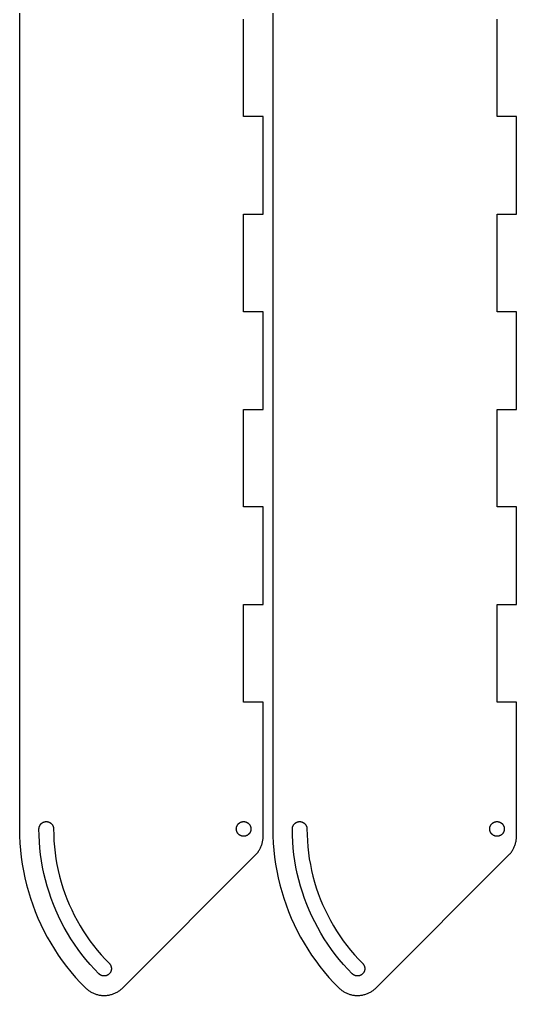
# Model space of a CAD drawing. Header units: metres. Extents: x 0 to 304, y 0 to 306.
# Drawn here: x 202 to 304, y 0.1 to 200.1 of the extents above; entities that cross this region are included whole.
import ezdxf

# ---------------------------------------------------------------- set-up
doc = ezdxf.new("R2010")
doc.units = ezdxf.units.M

msp = doc.modelspace()

# ---------------------------------------------------------------- linework, layer by layer
for p, q in [((202, 240.2), (202, 34.2)), ((254, 240.2), (254, 34.2)), ((248, 180.2), (248, 200.2)), ((300, 180.2), (300, 200.2)), ((252, 180.2), (248, 180.2)), ((252, 160.2), (252, 180.2)), ((304, 180.2), (300, 180.2)), ((304, 160.2), (304, 180.2)), ((248, 140.2), (248, 160.2)), ((248, 160.2), (252, 160.2)), ((300, 140.2), (300, 160.2)), ((300, 160.2), (304, 160.2)), ((252, 140.2), (248, 140.2)), ((252, 120.2), (252, 140.2)), ((304, 140.2), (300, 140.2)), ((304, 120.2), (304, 140.2)), ((248, 100.2), (248, 120.2)), ((248, 120.2), (252, 120.2)), ((300, 100.2), (300, 120.2)), ((300, 120.2), (304, 120.2)), ((252, 100.2), (248, 100.2)), ((252, 80.2), (252, 100.2)), ((304, 100.2), (300, 100.2)), ((304, 80.2), (304, 100.2)), ((248, 60.2), (248, 80.2)), ((248, 80.2), (252, 80.2)), ((300, 60.2), (300, 80.2)), ((300, 80.2), (304, 80.2)), ((252, 60.2), (248, 60.2)), ((252, 32.7), (252, 60.2)), ((304, 60.2), (300, 60.2)), ((304, 32.7), (304, 60.2)), ((202, 34.2), (202.023, 32.7551)), ((206, 34.2), (206.001, 34.2471)), ((206.021, 32.8808), (206, 34.2)), ((206.001, 34.2471), (206.003, 34.2942)), ((206.003, 34.2942), (206.007, 34.3412)), ((206.007, 34.3412), (206.012, 34.388)), ((206.012, 34.388), (206.018, 34.4346)), ((206.018, 34.4346), (206.027, 34.4811)), ((206.027, 34.4811), (206.036, 34.5272)), ((206.036, 34.5272), (206.047, 34.573)), ((206.047, 34.573), (206.06, 34.6185)), ((206.06, 34.6185), (206.073, 34.6635)), ((206.073, 34.6635), (206.089, 34.7081)), ((206.089, 34.7081), (206.105, 34.7522)), ((206.105, 34.7522), (206.123, 34.7957)), ((206.123, 34.7957), (206.143, 34.8387)), ((206.143, 34.8387), (206.163, 34.881)), ((206.163, 34.881), (206.186, 34.9226)), ((206.186, 34.9226), (206.209, 34.9636)), ((206.209, 34.9636), (206.234, 35.0037)), ((206.234, 35.0037), (206.259, 35.0431)), ((206.259, 35.0431), (206.286, 35.0817)), ((206.286, 35.0817), (206.315, 35.1194)), ((206.315, 35.1194), (206.344, 35.1561)), ((206.344, 35.1561), (206.375, 35.192)), ((206.375, 35.192), (206.407, 35.2268)), ((206.407, 35.2268), (206.439, 35.2607)), ((206.439, 35.2607), (206.473, 35.2934)), ((206.473, 35.2934), (206.508, 35.3252)), ((206.508, 35.3252), (206.544, 35.3558)), ((206.544, 35.3558), (206.581, 35.3852)), ((206.581, 35.3852), (206.618, 35.4135)), ((206.618, 35.4135), (206.657, 35.4406)), ((206.657, 35.4406), (206.696, 35.4665)), ((206.696, 35.4665), (206.736, 35.4911)), ((206.736, 35.4911), (206.777, 35.5145)), ((206.777, 35.5145), (206.819, 35.5365)), ((206.819, 35.5365), (206.861, 35.5572)), ((206.861, 35.5572), (206.904, 35.5766)), ((206.904, 35.5766), (206.948, 35.5947)), ((206.948, 35.5947), (206.992, 35.6113)), ((206.992, 35.6113), (207.036, 35.6266)), ((207.036, 35.6266), (207.082, 35.6404)), ((207.082, 35.6404), (207.127, 35.6529)), ((207.127, 35.6529), (207.173, 35.6639)), ((207.173, 35.6639), (207.219, 35.6734)), ((207.219, 35.6734), (207.265, 35.6815)), ((207.265, 35.6815), (207.312, 35.6882)), ((207.312, 35.6882), (207.359, 35.6933)), ((207.359, 35.6933), (207.406, 35.697)), ((207.406, 35.697), (207.453, 35.6992)), ((207.453, 35.6992), (207.5, 35.7)), ((207.5, 35.7), (207.547, 35.6992)), ((207.547, 35.6992), (207.594, 35.697)), ((207.594, 35.697), (207.641, 35.6933)), ((207.641, 35.6933), (207.688, 35.6882)), ((207.688, 35.6882), (207.735, 35.6815)), ((207.735, 35.6815), (207.781, 35.6734)), ((207.781, 35.6734), (207.827, 35.6639)), ((207.827, 35.6639), (207.873, 35.6529)), ((207.873, 35.6529), (207.918, 35.6404)), ((207.918, 35.6404), (207.964, 35.6266)), ((207.964, 35.6266), (208.008, 35.6113)), ((208.008, 35.6113), (208.052, 35.5947)), ((208.052, 35.5947), (208.096, 35.5766)), ((208.096, 35.5766), (208.139, 35.5572)), ((208.139, 35.5572), (208.181, 35.5365)), ((208.181, 35.5365), (208.223, 35.5145)), ((208.223, 35.5145), (208.264, 35.4911)), ((208.264, 35.4911), (208.304, 35.4665)), ((208.304, 35.4665), (208.343, 35.4406)), ((208.343, 35.4406), (208.382, 35.4135)), ((208.382, 35.4135), (208.419, 35.3852)), ((208.419, 35.3852), (208.456, 35.3558)), ((208.456, 35.3558), (208.492, 35.3252)), ((208.492, 35.3252), (208.527, 35.2934)), ((208.527, 35.2934), (208.561, 35.2607)), ((208.561, 35.2607), (208.593, 35.2268)), ((208.593, 35.2268), (208.625, 35.192)), ((208.625, 35.192), (208.656, 35.1561)), ((208.656, 35.1561), (208.685, 35.1194)), ((208.685, 35.1194), (208.714, 35.0817)), ((208.714, 35.0817), (208.741, 35.0431)), ((208.741, 35.0431), (208.766, 35.0037)), ((208.766, 35.0037), (208.791, 34.9636)), ((208.791, 34.9636), (208.814, 34.9226)), ((208.814, 34.9226), (208.837, 34.881)), ((208.837, 34.881), (208.857, 34.8387)), ((208.857, 34.8387), (208.877, 34.7957)), ((208.877, 34.7957), (208.895, 34.7522)), ((208.895, 34.7522), (208.911, 34.7081)), ((208.911, 34.7081), (208.927, 34.6635)), ((208.927, 34.6635), (208.94, 34.6185)), ((208.94, 34.6185), (208.953, 34.573)), ((208.953, 34.573), (208.964, 34.5272)), ((208.964, 34.5272), (208.973, 34.4811)), ((208.973, 34.4811), (208.982, 34.4346)), ((208.982, 34.4346), (208.988, 34.388)), ((208.988, 34.388), (208.993, 34.3412)), ((208.993, 34.3412), (208.997, 34.2942)), ((208.997, 34.2942), (208.999, 34.2471)), ((208.999, 34.2471), (209.019, 32.975)), ((246.5, 34.2), (246.501, 34.2471)), ((246.501, 34.1529), (246.5, 34.2)), ((246.501, 34.2471), (246.503, 34.2942)), ((246.503, 34.1058), (246.501, 34.1529)), ((246.503, 34.2942), (246.507, 34.3412)), ((246.507, 34.0588), (246.503, 34.1058)), ((246.507, 34.3412), (246.512, 34.388)), ((246.512, 34.012), (246.507, 34.0588)), ((246.512, 34.388), (246.518, 34.4346)), ((246.518, 33.9653), (246.512, 34.012)), ((246.518, 34.4346), (246.527, 34.4811)), ((246.527, 34.4811), (246.536, 34.5272)), ((246.536, 34.5272), (246.547, 34.573)), ((246.547, 34.573), (246.56, 34.6185)), ((246.56, 34.6185), (246.573, 34.6635)), ((246.573, 34.6635), (246.589, 34.7081)), ((246.589, 34.7081), (246.605, 34.7522)), ((246.605, 34.7522), (246.623, 34.7957)), ((246.623, 34.7957), (246.643, 34.8387)), ((246.643, 34.8387), (246.663, 34.881)), ((246.663, 34.881), (246.686, 34.9226)), ((246.686, 34.9226), (246.709, 34.9636)), ((246.709, 34.9636), (246.734, 35.0037)), ((246.734, 35.0037), (246.759, 35.0431)), ((246.759, 35.0431), (246.786, 35.0817)), ((246.786, 35.0817), (246.815, 35.1194)), ((246.815, 35.1194), (246.844, 35.1561)), ((246.844, 35.1561), (246.875, 35.192)), ((246.875, 35.192), (246.907, 35.2268)), ((246.907, 35.2268), (246.939, 35.2607)), ((246.939, 35.2607), (246.973, 35.2934)), ((246.973, 35.2934), (247.008, 35.3252)), ((247.008, 35.3252), (247.044, 35.3558)), ((247.044, 35.3558), (247.081, 35.3852)), ((247.081, 35.3852), (247.118, 35.4135)), ((247.118, 35.4135), (247.157, 35.4406)), ((247.157, 35.4406), (247.196, 35.4665)), ((247.196, 35.4665), (247.236, 35.4911)), ((247.236, 35.4911), (247.277, 35.5145)), ((247.277, 35.5145), (247.319, 35.5365)), ((247.319, 35.5365), (247.361, 35.5572)), ((247.361, 35.5572), (247.404, 35.5766)), ((247.404, 35.5766), (247.448, 35.5947)), ((247.448, 35.5947), (247.492, 35.6113)), ((247.492, 35.6113), (247.536, 35.6266)), ((247.536, 35.6266), (247.582, 35.6404)), ((247.582, 35.6404), (247.627, 35.6529)), ((247.627, 35.6529), (247.673, 35.6639)), ((247.673, 35.6639), (247.719, 35.6734)), ((247.719, 35.6734), (247.765, 35.6815)), ((247.765, 35.6815), (247.812, 35.6882)), ((247.812, 35.6882), (247.859, 35.6933)), ((247.859, 35.6933), (247.906, 35.697)), ((247.906, 35.697), (247.953, 35.6992)), ((247.953, 35.6992), (248, 35.7)), ((248, 35.7), (248.047, 35.6992)), ((248.047, 35.6992), (248.094, 35.697)), ((248.094, 35.697), (248.141, 35.6933)), ((248.141, 35.6933), (248.188, 35.6882)), ((248.188, 35.6882), (248.235, 35.6815)), ((248.235, 35.6815), (248.281, 35.6734)), ((248.281, 35.6734), (248.327, 35.6639)), ((248.327, 35.6639), (248.373, 35.6529)), ((248.373, 35.6529), (248.418, 35.6404)), ((248.418, 35.6404), (248.464, 35.6266)), ((248.464, 35.6266), (248.508, 35.6113)), ((248.508, 35.6113), (248.552, 35.5947)), ((248.552, 35.5947), (248.596, 35.5766)), ((248.596, 35.5766), (248.639, 35.5572)), ((248.639, 35.5572), (248.681, 35.5365)), ((248.681, 35.5365), (248.723, 35.5145)), ((248.723, 35.5145), (248.764, 35.4911)), ((248.764, 35.4911), (248.804, 35.4665)), ((248.804, 35.4665), (248.843, 35.4406)), ((248.843, 35.4406), (248.882, 35.4135)), ((248.882, 35.4135), (248.919, 35.3852)), ((248.919, 35.3852), (248.956, 35.3558)), ((248.956, 35.3558), (248.992, 35.3252)), ((248.992, 35.3252), (249.027, 35.2934)), ((249.027, 35.2934), (249.061, 35.2607)), ((249.061, 35.2607), (249.093, 35.2268)), ((249.093, 35.2268), (249.125, 35.192)), ((249.125, 35.192), (249.156, 35.1561)), ((249.156, 35.1561), (249.185, 35.1194)), ((249.185, 35.1194), (249.214, 35.0817)), ((249.214, 35.0817), (249.241, 35.0431)), ((249.241, 35.0431), (249.266, 35.0037)), ((249.266, 35.0037), (249.291, 34.9636)), ((249.291, 34.9636), (249.314, 34.9226)), ((249.314, 34.9226), (249.337, 34.881)), ((249.337, 34.881), (249.357, 34.8387)), ((249.357, 34.8387), (249.377, 34.7957)), ((249.377, 34.7957), (249.395, 34.7522)), ((249.395, 34.7522), (249.411, 34.7081)), ((249.411, 34.7081), (249.427, 34.6635)), ((249.427, 34.6635), (249.44, 34.6185)), ((249.44, 34.6185), (249.453, 34.573)), ((249.453, 34.573), (249.464, 34.5272)), ((249.464, 34.5272), (249.473, 34.4811)), ((249.473, 34.4811), (249.482, 34.4346)), ((249.482, 34.4346), (249.488, 34.388)), ((249.488, 34.012), (249.482, 33.9653)), ((249.488, 34.388), (249.493, 34.3412)), ((249.493, 34.0588), (249.488, 34.012)), ((249.493, 34.3412), (249.497, 34.2942)), ((249.497, 34.1058), (249.493, 34.0588)), ((249.497, 34.2942), (249.499, 34.2471)), ((249.499, 34.1529), (249.497, 34.1058)), ((249.499, 34.2471), (249.5, 34.2)), ((249.5, 34.2), (249.499, 34.1529)), ((254, 34.2), (254.023, 32.7551)), ((258, 34.2), (258.001, 34.2471)), ((258.021, 32.8808), (258, 34.2)), ((258.001, 34.2471), (258.003, 34.2942)), ((258.003, 34.2942), (258.007, 34.3412)), ((258.007, 34.3412), (258.012, 34.388)), ((258.012, 34.388), (258.018, 34.4346)), ((258.018, 34.4346), (258.027, 34.4811)), ((258.027, 34.4811), (258.036, 34.5272)), ((258.036, 34.5272), (258.047, 34.573)), ((258.047, 34.573), (258.06, 34.6185)), ((258.06, 34.6185), (258.073, 34.6635)), ((258.073, 34.6635), (258.089, 34.7081)), ((258.089, 34.7081), (258.105, 34.7522)), ((258.105, 34.7522), (258.123, 34.7957)), ((258.123, 34.7957), (258.143, 34.8387)), ((258.143, 34.8387), (258.163, 34.881)), ((258.163, 34.881), (258.186, 34.9226)), ((258.186, 34.9226), (258.209, 34.9636)), ((258.209, 34.9636), (258.234, 35.0037)), ((258.234, 35.0037), (258.259, 35.0431)), ((258.259, 35.0431), (258.286, 35.0817)), ((258.286, 35.0817), (258.315, 35.1194)), ((258.315, 35.1194), (258.344, 35.1561)), ((258.344, 35.1561), (258.375, 35.192)), ((258.375, 35.192), (258.407, 35.2268)), ((258.407, 35.2268), (258.439, 35.2607)), ((258.439, 35.2607), (258.473, 35.2934)), ((258.473, 35.2934), (258.508, 35.3252)), ((258.508, 35.3252), (258.544, 35.3558)), ((258.544, 35.3558), (258.581, 35.3852)), ((258.581, 35.3852), (258.618, 35.4135)), ((258.618, 35.4135), (258.657, 35.4406)), ((258.657, 35.4406), (258.696, 35.4665)), ((258.696, 35.4665), (258.736, 35.4911)), ((258.736, 35.4911), (258.777, 35.5145)), ((258.777, 35.5145), (258.819, 35.5365)), ((258.819, 35.5365), (258.861, 35.5572)), ((258.861, 35.5572), (258.904, 35.5766)), ((258.904, 35.5766), (258.948, 35.5947)), ((258.948, 35.5947), (258.992, 35.6113)), ((258.992, 35.6113), (259.036, 35.6266)), ((259.036, 35.6266), (259.082, 35.6404)), ((259.082, 35.6404), (259.127, 35.6529)), ((259.127, 35.6529), (259.173, 35.6639)), ((259.173, 35.6639), (259.219, 35.6734)), ((259.219, 35.6734), (259.265, 35.6815)), ((259.265, 35.6815), (259.312, 35.6882)), ((259.312, 35.6882), (259.359, 35.6933)), ((259.359, 35.6933), (259.406, 35.697)), ((259.406, 35.697), (259.453, 35.6992)), ((259.453, 35.6992), (259.5, 35.7)), ((259.5, 35.7), (259.547, 35.6992)), ((259.547, 35.6992), (259.594, 35.697)), ((259.594, 35.697), (259.641, 35.6933)), ((259.641, 35.6933), (259.688, 35.6882)), ((259.688, 35.6882), (259.735, 35.6815)), ((259.735, 35.6815), (259.781, 35.6734)), ((259.781, 35.6734), (259.827, 35.6639)), ((259.827, 35.6639), (259.873, 35.6529)), ((259.873, 35.6529), (259.918, 35.6404)), ((259.918, 35.6404), (259.964, 35.6266)), ((259.964, 35.6266), (260.008, 35.6113)), ((260.008, 35.6113), (260.052, 35.5947)), ((260.052, 35.5947), (260.096, 35.5766)), ((260.096, 35.5766), (260.139, 35.5572)), ((260.139, 35.5572), (260.181, 35.5365)), ((260.181, 35.5365), (260.223, 35.5145)), ((260.223, 35.5145), (260.264, 35.4911)), ((260.264, 35.4911), (260.304, 35.4665)), ((260.304, 35.4665), (260.343, 35.4406)), ((260.343, 35.4406), (260.382, 35.4135)), ((260.382, 35.4135), (260.419, 35.3852)), ((260.419, 35.3852), (260.456, 35.3558)), ((260.456, 35.3558), (260.492, 35.3252)), ((260.492, 35.3252), (260.527, 35.2934)), ((260.527, 35.2934), (260.561, 35.2607)), ((260.561, 35.2607), (260.593, 35.2268)), ((260.593, 35.2268), (260.625, 35.192)), ((260.625, 35.192), (260.656, 35.1561)), ((260.656, 35.1561), (260.685, 35.1194)), ((260.685, 35.1194), (260.714, 35.0817)), ((260.714, 35.0817), (260.741, 35.0431)), ((260.741, 35.0431), (260.766, 35.0037)), ((260.766, 35.0037), (260.791, 34.9636)), ((260.791, 34.9636), (260.814, 34.9226)), ((260.814, 34.9226), (260.837, 34.881)), ((260.837, 34.881), (260.857, 34.8387)), ((260.857, 34.8387), (260.877, 34.7957)), ((260.877, 34.7957), (260.895, 34.7522)), ((260.895, 34.7522), (260.911, 34.7081)), ((260.911, 34.7081), (260.927, 34.6635)), ((260.927, 34.6635), (260.94, 34.6185)), ((260.94, 34.6185), (260.953, 34.573)), ((260.953, 34.573), (260.964, 34.5272)), ((260.964, 34.5272), (260.973, 34.4811)), ((260.973, 34.4811), (260.982, 34.4346)), ((260.982, 34.4346), (260.988, 34.388)), ((260.988, 34.388), (260.993, 34.3412)), ((260.993, 34.3412), (260.997, 34.2942)), ((260.997, 34.2942), (260.999, 34.2471)), ((260.999, 34.2471), (261.019, 32.975)), ((298.5, 34.2), (298.501, 34.2471)), ((298.501, 34.1529), (298.5, 34.2)), ((298.501, 34.2471), (298.503, 34.2942)), ((298.503, 34.1058), (298.501, 34.1529)), ((298.503, 34.2942), (298.507, 34.3412)), ((298.507, 34.0588), (298.503, 34.1058)), ((298.507, 34.3412), (298.512, 34.388)), ((298.512, 34.012), (298.507, 34.0588)), ((298.512, 34.388), (298.518, 34.4346)), ((298.518, 33.9653), (298.512, 34.012)), ((298.518, 34.4346), (298.527, 34.4811)), ((298.527, 34.4811), (298.536, 34.5272)), ((298.536, 34.5272), (298.547, 34.573)), ((298.547, 34.573), (298.56, 34.6185)), ((298.56, 34.6185), (298.573, 34.6635)), ((298.573, 34.6635), (298.589, 34.7081)), ((298.589, 34.7081), (298.605, 34.7522)), ((298.605, 34.7522), (298.623, 34.7957)), ((298.623, 34.7957), (298.643, 34.8387)), ((298.643, 34.8387), (298.663, 34.881)), ((298.663, 34.881), (298.686, 34.9226)), ((298.686, 34.9226), (298.709, 34.9636)), ((298.709, 34.9636), (298.734, 35.0037)), ((298.734, 35.0037), (298.759, 35.0431)), ((298.759, 35.0431), (298.786, 35.0817)), ((298.786, 35.0817), (298.815, 35.1194)), ((298.815, 35.1194), (298.844, 35.1561)), ((298.844, 35.1561), (298.875, 35.192)), ((298.875, 35.192), (298.907, 35.2268)), ((298.907, 35.2268), (298.939, 35.2607)), ((298.939, 35.2607), (298.973, 35.2934)), ((298.973, 35.2934), (299.008, 35.3252)), ((299.008, 35.3252), (299.044, 35.3558)), ((299.044, 35.3558), (299.081, 35.3852)), ((299.081, 35.3852), (299.118, 35.4135)), ((299.118, 35.4135), (299.157, 35.4406)), ((299.157, 35.4406), (299.196, 35.4665)), ((299.196, 35.4665), (299.236, 35.4911)), ((299.236, 35.4911), (299.277, 35.5145)), ((299.277, 35.5145), (299.319, 35.5365)), ((299.319, 35.5365), (299.361, 35.5572)), ((299.361, 35.5572), (299.404, 35.5766)), ((299.404, 35.5766), (299.448, 35.5947)), ((299.448, 35.5947), (299.492, 35.6113)), ((299.492, 35.6113), (299.536, 35.6266)), ((299.536, 35.6266), (299.582, 35.6404)), ((299.582, 35.6404), (299.627, 35.6529)), ((299.627, 35.6529), (299.673, 35.6639)), ((299.673, 35.6639), (299.719, 35.6734)), ((299.719, 35.6734), (299.765, 35.6815)), ((299.765, 35.6815), (299.812, 35.6882)), ((299.812, 35.6882), (299.859, 35.6933)), ((299.859, 35.6933), (299.906, 35.697)), ((299.906, 35.697), (299.953, 35.6992)), ((299.953, 35.6992), (300, 35.7)), ((300, 35.7), (300.047, 35.6992)), ((300.047, 35.6992), (300.094, 35.697)), ((300.094, 35.697), (300.141, 35.6933)), ((300.141, 35.6933), (300.188, 35.6882)), ((300.188, 35.6882), (300.235, 35.6815)), ((300.235, 35.6815), (300.281, 35.6734)), ((300.281, 35.6734), (300.327, 35.6639)), ((300.327, 35.6639), (300.373, 35.6529)), ((300.373, 35.6529), (300.418, 35.6404)), ((300.418, 35.6404), (300.464, 35.6266)), ((300.464, 35.6266), (300.508, 35.6113)), ((300.508, 35.6113), (300.552, 35.5947)), ((300.552, 35.5947), (300.596, 35.5766)), ((300.596, 35.5766), (300.639, 35.5572)), ((300.639, 35.5572), (300.681, 35.5365)), ((300.681, 35.5365), (300.723, 35.5145)), ((300.723, 35.5145), (300.764, 35.4911)), ((300.764, 35.4911), (300.804, 35.4665)), ((300.804, 35.4665), (300.843, 35.4406)), ((300.843, 35.4406), (300.882, 35.4135)), ((300.882, 35.4135), (300.919, 35.3852)), ((300.919, 35.3852), (300.956, 35.3558)), ((300.956, 35.3558), (300.992, 35.3252)), ((300.992, 35.3252), (301.027, 35.2934)), ((301.027, 35.2934), (301.061, 35.2607)), ((301.061, 35.2607), (301.093, 35.2268)), ((301.093, 35.2268), (301.125, 35.192)), ((301.125, 35.192), (301.156, 35.1561)), ((301.156, 35.1561), (301.185, 35.1194)), ((301.185, 35.1194), (301.214, 35.0817)), ((301.214, 35.0817), (301.241, 35.0431)), ((301.241, 35.0431), (301.266, 35.0037)), ((301.266, 35.0037), (301.291, 34.9636)), ((301.291, 34.9636), (301.314, 34.9226)), ((301.314, 34.9226), (301.337, 34.881)), ((301.337, 34.881), (301.357, 34.8387)), ((301.357, 34.8387), (301.377, 34.7957)), ((301.377, 34.7957), (301.395, 34.7522)), ((301.395, 34.7522), (301.411, 34.7081)), ((301.411, 34.7081), (301.427, 34.6635)), ((301.427, 34.6635), (301.44, 34.6185)), ((301.44, 34.6185), (301.453, 34.573)), ((301.453, 34.573), (301.464, 34.5272)), ((301.464, 34.5272), (301.473, 34.4811)), ((301.473, 34.4811), (301.482, 34.4346)), ((301.482, 34.4346), (301.488, 34.388)), ((301.488, 34.012), (301.482, 33.9653)), ((301.488, 34.388), (301.493, 34.3412)), ((301.493, 34.0588), (301.488, 34.012)), ((301.493, 34.3412), (301.497, 34.2942)), ((301.497, 34.1058), (301.493, 34.0588)), ((301.497, 34.2942), (301.499, 34.2471)), ((301.499, 34.1529), (301.497, 34.1058)), ((301.499, 34.2471), (301.5, 34.2)), ((301.5, 34.2), (301.499, 34.1529)), ((202.023, 32.7551), (202.091, 31.3116)), ((206.083, 31.5628), (206.021, 32.8808)), ((209.019, 32.975), (209.077, 31.7512)), ((246.527, 33.9189), (246.518, 33.9653)), ((246.536, 33.8728), (246.527, 33.9189)), ((246.547, 33.827), (246.536, 33.8728)), ((246.56, 33.7815), (246.547, 33.827)), ((246.573, 33.7365), (246.56, 33.7815)), ((246.589, 33.6919), (246.573, 33.7365)), ((246.605, 33.6478), (246.589, 33.6919)), ((246.623, 33.6043), (246.605, 33.6478)), ((246.643, 33.5613), (246.623, 33.6043)), ((246.663, 33.519), (246.643, 33.5613)), ((246.686, 33.4774), (246.663, 33.519)), ((246.709, 33.4364), (246.686, 33.4774)), ((246.734, 33.3963), (246.709, 33.4364)), ((246.759, 33.3569), (246.734, 33.3963)), ((246.786, 33.3183), (246.759, 33.3569)), ((246.815, 33.2806), (246.786, 33.3183)), ((246.844, 33.2439), (246.815, 33.2806)), ((246.875, 33.208), (246.844, 33.2439)), ((246.907, 33.1732), (246.875, 33.208)), ((246.939, 33.1393), (246.907, 33.1732)), ((246.973, 33.1065), (246.939, 33.1393)), ((247.008, 33.0748), (246.973, 33.1065)), ((247.044, 33.0442), (247.008, 33.0748)), ((247.081, 33.0148), (247.044, 33.0442)), ((247.118, 32.9865), (247.081, 33.0148)), ((247.157, 32.9594), (247.118, 32.9865)), ((247.196, 32.9335), (247.157, 32.9594)), ((247.236, 32.9089), (247.196, 32.9335)), ((247.277, 32.8855), (247.236, 32.9089)), ((247.319, 32.8635), (247.277, 32.8855)), ((247.361, 32.8428), (247.319, 32.8635)), ((247.404, 32.8234), (247.361, 32.8428)), ((247.448, 32.8053), (247.404, 32.8234)), ((247.492, 32.7887), (247.448, 32.8053)), ((247.536, 32.7734), (247.492, 32.7887)), ((247.582, 32.7596), (247.536, 32.7734)), ((247.627, 32.7471), (247.582, 32.7596)), ((247.673, 32.7361), (247.627, 32.7471)), ((247.719, 32.7266), (247.673, 32.7361)), ((247.765, 32.7185), (247.719, 32.7266)), ((247.812, 32.7118), (247.765, 32.7185)), ((247.859, 32.7066), (247.812, 32.7118)), ((247.906, 32.703), (247.859, 32.7066)), ((247.953, 32.7007), (247.906, 32.703)), ((248, 32.7), (247.953, 32.7007)), ((248.047, 32.7007), (248, 32.7)), ((248.094, 32.703), (248.047, 32.7007)), ((248.141, 32.7066), (248.094, 32.703)), ((248.188, 32.7118), (248.141, 32.7066)), ((248.235, 32.7185), (248.188, 32.7118)), ((248.281, 32.7266), (248.235, 32.7185)), ((248.327, 32.7361), (248.281, 32.7266)), ((248.373, 32.7471), (248.327, 32.7361)), ((248.418, 32.7596), (248.373, 32.7471)), ((248.464, 32.7734), (248.418, 32.7596)), ((248.508, 32.7887), (248.464, 32.7734)), ((248.552, 32.8053), (248.508, 32.7887)), ((248.596, 32.8234), (248.552, 32.8053)), ((248.639, 32.8428), (248.596, 32.8234)), ((248.681, 32.8635), (248.639, 32.8428)), ((248.723, 32.8855), (248.681, 32.8635)), ((248.764, 32.9089), (248.723, 32.8855)), ((248.804, 32.9335), (248.764, 32.9089)), ((248.843, 32.9594), (248.804, 32.9335)), ((248.882, 32.9865), (248.843, 32.9594)), ((248.919, 33.0148), (248.882, 32.9865)), ((248.956, 33.0442), (248.919, 33.0148)), ((248.992, 33.0748), (248.956, 33.0442)), ((249.027, 33.1065), (248.992, 33.0748)), ((249.061, 33.1393), (249.027, 33.1065)), ((249.093, 33.1732), (249.061, 33.1393)), ((249.125, 33.208), (249.093, 33.1732)), ((249.156, 33.2439), (249.125, 33.208)), ((249.185, 33.2806), (249.156, 33.2439)), ((249.214, 33.3183), (249.185, 33.2806)), ((249.241, 33.3569), (249.214, 33.3183)), ((249.266, 33.3963), (249.241, 33.3569)), ((249.291, 33.4364), (249.266, 33.3963)), ((249.314, 33.4774), (249.291, 33.4364)), ((249.337, 33.519), (249.314, 33.4774)), ((249.357, 33.5613), (249.337, 33.519)), ((249.377, 33.6043), (249.357, 33.5613)), ((249.395, 33.6478), (249.377, 33.6043)), ((249.411, 33.6919), (249.395, 33.6478)), ((249.427, 33.7365), (249.411, 33.6919)), ((249.44, 33.7815), (249.427, 33.7365)), ((249.453, 33.827), (249.44, 33.7815)), ((249.464, 33.8728), (249.453, 33.827)), ((249.473, 33.9189), (249.464, 33.8728)), ((249.482, 33.9653), (249.473, 33.9189)), ((251.932, 31.8396), (251.957, 32.0107)), ((251.957, 32.0107), (251.976, 32.1824)), ((251.976, 32.1824), (251.989, 32.3546)), ((251.989, 32.3546), (251.997, 32.5272)), ((251.997, 32.5272), (252, 32.7)), ((254.023, 32.7551), (254.091, 31.3116)), ((258.083, 31.5628), (258.021, 32.8808)), ((261.019, 32.975), (261.077, 31.7512)), ((298.527, 33.9189), (298.518, 33.9653)), ((298.536, 33.8728), (298.527, 33.9189)), ((298.547, 33.827), (298.536, 33.8728)), ((298.56, 33.7815), (298.547, 33.827)), ((298.573, 33.7365), (298.56, 33.7815)), ((298.589, 33.6919), (298.573, 33.7365)), ((298.605, 33.6478), (298.589, 33.6919)), ((298.623, 33.6043), (298.605, 33.6478)), ((298.643, 33.5613), (298.623, 33.6043)), ((298.663, 33.519), (298.643, 33.5613)), ((298.686, 33.4774), (298.663, 33.519)), ((298.709, 33.4364), (298.686, 33.4774)), ((298.734, 33.3963), (298.709, 33.4364)), ((298.759, 33.3569), (298.734, 33.3963)), ((298.786, 33.3183), (298.759, 33.3569)), ((298.815, 33.2806), (298.786, 33.3183)), ((298.844, 33.2439), (298.815, 33.2806)), ((298.875, 33.208), (298.844, 33.2439)), ((298.907, 33.1732), (298.875, 33.208)), ((298.939, 33.1393), (298.907, 33.1732)), ((298.973, 33.1065), (298.939, 33.1393)), ((299.008, 33.0748), (298.973, 33.1065)), ((299.044, 33.0442), (299.008, 33.0748)), ((299.081, 33.0148), (299.044, 33.0442)), ((299.118, 32.9865), (299.081, 33.0148)), ((299.157, 32.9594), (299.118, 32.9865)), ((299.196, 32.9335), (299.157, 32.9594)), ((299.236, 32.9089), (299.196, 32.9335)), ((299.277, 32.8855), (299.236, 32.9089)), ((299.319, 32.8635), (299.277, 32.8855)), ((299.361, 32.8428), (299.319, 32.8635)), ((299.404, 32.8234), (299.361, 32.8428)), ((299.448, 32.8053), (299.404, 32.8234)), ((299.492, 32.7887), (299.448, 32.8053)), ((299.536, 32.7734), (299.492, 32.7887)), ((299.582, 32.7596), (299.536, 32.7734)), ((299.627, 32.7471), (299.582, 32.7596)), ((299.673, 32.7361), (299.627, 32.7471)), ((299.719, 32.7266), (299.673, 32.7361)), ((299.765, 32.7185), (299.719, 32.7266)), ((299.812, 32.7118), (299.765, 32.7185)), ((299.859, 32.7066), (299.812, 32.7118)), ((299.906, 32.703), (299.859, 32.7066)), ((299.953, 32.7007), (299.906, 32.703)), ((300, 32.7), (299.953, 32.7007)), ((300.047, 32.7007), (300, 32.7)), ((300.094, 32.703), (300.047, 32.7007)), ((300.141, 32.7066), (300.094, 32.703)), ((300.188, 32.7118), (300.141, 32.7066)), ((300.235, 32.7185), (300.188, 32.7118)), ((300.281, 32.7266), (300.235, 32.7185)), ((300.327, 32.7361), (300.281, 32.7266)), ((300.373, 32.7471), (300.327, 32.7361)), ((300.418, 32.7596), (300.373, 32.7471)), ((300.464, 32.7734), (300.418, 32.7596)), ((300.508, 32.7887), (300.464, 32.7734)), ((300.552, 32.8053), (300.508, 32.7887)), ((300.596, 32.8234), (300.552, 32.8053)), ((300.639, 32.8428), (300.596, 32.8234)), ((300.681, 32.8635), (300.639, 32.8428)), ((300.723, 32.8855), (300.681, 32.8635)), ((300.764, 32.9089), (300.723, 32.8855)), ((300.804, 32.9335), (300.764, 32.9089)), ((300.843, 32.9594), (300.804, 32.9335)), ((300.882, 32.9865), (300.843, 32.9594)), ((300.919, 33.0148), (300.882, 32.9865)), ((300.956, 33.0442), (300.919, 33.0148)), ((300.992, 33.0748), (300.956, 33.0442)), ((301.027, 33.1065), (300.992, 33.0748)), ((301.061, 33.1393), (301.027, 33.1065)), ((301.093, 33.1732), (301.061, 33.1393)), ((301.125, 33.208), (301.093, 33.1732)), ((301.156, 33.2439), (301.125, 33.208)), ((301.185, 33.2806), (301.156, 33.2439)), ((301.214, 33.3183), (301.185, 33.2806)), ((301.241, 33.3569), (301.214, 33.3183)), ((301.266, 33.3963), (301.241, 33.3569)), ((301.291, 33.4364), (301.266, 33.3963)), ((301.314, 33.4774), (301.291, 33.4364)), ((301.337, 33.519), (301.314, 33.4774)), ((301.357, 33.5613), (301.337, 33.519)), ((301.377, 33.6043), (301.357, 33.5613)), ((301.395, 33.6478), (301.377, 33.6043)), ((301.411, 33.6919), (301.395, 33.6478)), ((301.427, 33.7365), (301.411, 33.6919)), ((301.44, 33.7815), (301.427, 33.7365)), ((301.453, 33.827), (301.44, 33.7815)), ((301.464, 33.8728), (301.453, 33.827)), ((301.473, 33.9189), (301.464, 33.8728)), ((301.482, 33.9653), (301.473, 33.9189)), ((303.932, 31.8396), (303.957, 32.0107)), ((303.957, 32.0107), (303.976, 32.1824)), ((303.976, 32.1824), (303.989, 32.3546)), ((303.989, 32.3546), (303.997, 32.5272)), ((303.997, 32.5272), (304, 32.7)), ((202.091, 31.3116), (202.204, 29.871)), ((206.186, 30.2475), (206.083, 31.5628)), ((206.331, 28.936), (206.186, 30.2475)), ((209.077, 31.7512), (209.173, 30.5298)), ((209.173, 30.5298), (209.308, 29.312)), ((251.234, 29.9003), (251.32, 30.0504)), ((251.32, 30.0504), (251.401, 30.203)), ((251.401, 30.203), (251.477, 30.3582)), ((251.477, 30.3582), (251.548, 30.5157)), ((251.548, 30.5157), (251.614, 30.6753)), ((251.614, 30.6753), (251.675, 30.8369)), ((251.675, 30.8369), (251.731, 31.0004)), ((251.731, 31.0004), (251.782, 31.1655)), ((251.782, 31.1655), (251.827, 31.3322)), ((251.827, 31.3322), (251.868, 31.5002)), ((251.868, 31.5002), (251.903, 31.6694)), ((251.903, 31.6694), (251.932, 31.8396)), ((254.091, 31.3116), (254.204, 29.871)), ((258.186, 30.2475), (258.083, 31.5628)), ((258.331, 28.936), (258.186, 30.2475)), ((261.077, 31.7512), (261.173, 30.5298)), ((261.173, 30.5298), (261.308, 29.312)), ((303.234, 29.9003), (303.32, 30.0504)), ((303.32, 30.0504), (303.401, 30.203)), ((303.401, 30.203), (303.477, 30.3582)), ((303.477, 30.3582), (303.548, 30.5157)), ((303.548, 30.5157), (303.614, 30.6753)), ((303.614, 30.6753), (303.675, 30.8369)), ((303.675, 30.8369), (303.731, 31.0004)), ((303.731, 31.0004), (303.782, 31.1655)), ((303.782, 31.1655), (303.827, 31.3322)), ((303.827, 31.3322), (303.868, 31.5002)), ((303.868, 31.5002), (303.903, 31.6694)), ((303.903, 31.6694), (303.932, 31.8396)), ((202.204, 29.871), (202.363, 28.4347)), ((202.363, 28.4347), (202.566, 27.004)), ((206.517, 27.6298), (206.331, 28.936)), ((209.308, 29.312), (209.48, 28.0991)), ((209.48, 28.0991), (209.691, 26.8921)), ((223.251, 1.67307), (250.378, 28.8)), ((250.378, 28.8), (250.389, 28.8109)), ((250.378, 28.8), (250.378, 28.8)), ((250.389, 28.8109), (250.509, 28.935)), ((250.509, 28.935), (250.626, 29.0628)), ((250.626, 29.0628), (250.738, 29.1942)), ((250.738, 29.1942), (250.846, 29.329)), ((250.846, 29.329), (250.95, 29.4672)), ((250.95, 29.4672), (251.049, 29.6085)), ((251.049, 29.6085), (251.144, 29.7529)), ((251.144, 29.7529), (251.234, 29.9003)), ((254.204, 29.871), (254.363, 28.4347)), ((254.363, 28.4347), (254.566, 27.004)), ((258.517, 27.6298), (258.331, 28.936)), ((261.308, 29.312), (261.48, 28.0991)), ((261.48, 28.0991), (261.691, 26.8921)), ((275.251, 1.67307), (302.378, 28.8)), ((302.378, 28.8), (302.389, 28.8109)), ((302.378, 28.8), (302.378, 28.8)), ((302.389, 28.8109), (302.509, 28.935)), ((302.509, 28.935), (302.626, 29.0628)), ((302.626, 29.0628), (302.738, 29.1942)), ((302.738, 29.1942), (302.846, 29.329)), ((302.846, 29.329), (302.95, 29.4672)), ((302.95, 29.4672), (303.049, 29.6085)), ((303.049, 29.6085), (303.144, 29.7529)), ((303.144, 29.7529), (303.234, 29.9003)), ((202.566, 27.004), (202.815, 25.5805)), ((206.744, 26.33), (206.517, 27.6298)), ((207.012, 25.038), (206.744, 26.33)), ((209.691, 26.8921), (209.939, 25.6924)), ((254.566, 27.004), (254.815, 25.5805)), ((258.744, 26.33), (258.517, 27.6298)), ((259.012, 25.038), (258.744, 26.33)), ((261.691, 26.8921), (261.939, 25.6924)), ((202.815, 25.5805), (203.108, 24.1654)), ((203.108, 24.1654), (203.445, 22.7603)), ((207.32, 23.755), (207.012, 25.038)), ((209.939, 25.6924), (210.225, 24.5011)), ((210.225, 24.5011), (210.549, 23.3194)), ((254.815, 25.5805), (255.108, 24.1654)), ((255.108, 24.1654), (255.445, 22.7603)), ((259.32, 23.755), (259.012, 25.038)), ((261.939, 25.6924), (262.225, 24.5011)), ((262.225, 24.5011), (262.549, 23.3194)), ((203.445, 22.7603), (203.826, 21.3664)), ((207.668, 22.4824), (207.32, 23.755)), ((208.056, 21.2213), (207.668, 22.4824)), ((210.549, 23.3194), (210.909, 22.1483)), ((210.909, 22.1483), (211.306, 20.9892)), ((255.445, 22.7603), (255.826, 21.3664)), ((259.668, 22.4824), (259.32, 23.755)), ((260.056, 21.2213), (259.668, 22.4824)), ((262.549, 23.3194), (262.909, 22.1483)), ((262.909, 22.1483), (263.306, 20.9892)), ((203.826, 21.3664), (204.251, 19.9852)), ((208.483, 19.973), (208.056, 21.2213)), ((211.306, 20.9892), (211.739, 19.8431)), ((255.826, 21.3664), (256.251, 19.9852)), ((260.483, 19.973), (260.056, 21.2213)), ((263.306, 20.9892), (263.739, 19.8431)), ((204.251, 19.9852), (204.719, 18.6181)), ((204.719, 18.6181), (205.23, 17.2663)), ((208.949, 18.7388), (208.483, 19.973)), ((209.454, 17.5198), (208.949, 18.7388)), ((211.739, 19.8431), (212.208, 18.7112)), ((212.208, 18.7112), (212.712, 17.5946)), ((256.251, 19.9852), (256.719, 18.6181)), ((256.719, 18.6181), (257.23, 17.2663)), ((260.949, 18.7388), (260.483, 19.973)), ((261.454, 17.5198), (260.949, 18.7388)), ((263.739, 19.8431), (264.208, 18.7112)), ((264.208, 18.7112), (264.712, 17.5946)), ((205.23, 17.2663), (205.783, 15.9312)), ((209.997, 16.3173), (209.454, 17.5198)), ((210.578, 15.1324), (209.997, 16.3173)), ((212.712, 17.5946), (213.251, 16.4944)), ((213.251, 16.4944), (213.824, 15.4116)), ((257.23, 17.2663), (257.783, 15.9312)), ((261.997, 16.3173), (261.454, 17.5198)), ((262.578, 15.1324), (261.997, 16.3173)), ((264.712, 17.5946), (265.251, 16.4944)), ((265.251, 16.4944), (265.824, 15.4116)), ((205.783, 15.9312), (206.378, 14.6142)), ((206.378, 14.6142), (207.014, 13.3164)), ((211.195, 13.9664), (210.578, 15.1324)), ((213.824, 15.4116), (214.431, 14.3474)), ((214.431, 14.3474), (215.071, 13.3028)), ((257.783, 15.9312), (258.378, 14.6142)), ((258.378, 14.6142), (259.014, 13.3164)), ((263.195, 13.9664), (262.578, 15.1324)), ((265.824, 15.4116), (266.431, 14.3474)), ((266.431, 14.3474), (267.071, 13.3028)), ((207.014, 13.3164), (207.69, 12.0393)), ((207.69, 12.0393), (208.406, 10.7841)), ((211.849, 12.8203), (211.195, 13.9664)), ((212.538, 11.6953), (211.849, 12.8203)), ((215.071, 13.3028), (215.744, 12.2787)), ((215.744, 12.2787), (216.448, 11.2764)), ((259.014, 13.3164), (259.69, 12.0393)), ((259.69, 12.0393), (260.406, 10.7841)), ((263.849, 12.8203), (263.195, 13.9664)), ((264.538, 11.6953), (263.849, 12.8203)), ((267.071, 13.3028), (267.744, 12.2787)), ((267.744, 12.2787), (268.448, 11.2764)), ((208.406, 10.7841), (209.161, 9.55197)), ((213.263, 10.5925), (212.538, 11.6953)), ((214.021, 9.51303), (213.263, 10.5925)), ((216.448, 11.2764), (217.184, 10.2966)), ((217.184, 10.2966), (217.95, 9.34047)), ((260.406, 10.7841), (261.161, 9.55197)), ((265.263, 10.5925), (264.538, 11.6953)), ((266.021, 9.51303), (265.263, 10.5925)), ((268.448, 11.2764), (269.184, 10.2966)), ((269.184, 10.2966), (269.95, 9.34047)), ((209.161, 9.55197), (209.954, 8.34416)), ((209.954, 8.34416), (210.785, 7.16188)), ((214.813, 8.4579), (214.021, 9.51303)), ((215.638, 7.42819), (214.813, 8.4579)), ((217.95, 9.34047), (218.746, 8.40884)), ((218.746, 8.40884), (219.57, 7.50267)), ((261.161, 9.55197), (261.954, 8.34416)), ((261.954, 8.34416), (262.785, 7.16188)), ((266.813, 8.4579), (266.021, 9.51303)), ((267.638, 7.42819), (266.813, 8.4579)), ((269.95, 9.34047), (270.746, 8.40884)), ((270.746, 8.40884), (271.57, 7.50267)), ((210.785, 7.16188), (211.653, 6.00629)), ((211.653, 6.00629), (212.556, 4.87849)), ((216.495, 6.42491), (215.638, 7.42819)), ((217.383, 5.44902), (216.495, 6.42491)), ((219.57, 7.50267), (220.456, 6.58899)), ((220.456, 6.58899), (220.487, 6.55414)), ((220.487, 6.55414), (220.518, 6.51831)), ((220.518, 6.51831), (220.547, 6.48152)), ((220.547, 6.48152), (220.576, 6.44385)), ((220.576, 6.44385), (220.603, 6.40529)), ((220.603, 6.40529), (220.629, 6.36591)), ((220.629, 6.36591), (220.653, 6.32573)), ((220.653, 6.32573), (220.677, 6.28481)), ((220.677, 6.28481), (220.699, 6.24315)), ((220.699, 6.24315), (220.719, 6.20084)), ((220.719, 6.20084), (220.739, 6.1579)), ((220.739, 6.1579), (220.757, 6.11435)), ((220.757, 6.11435), (220.773, 6.07028)), ((220.773, 6.07028), (220.789, 6.0257)), ((220.789, 6.0257), (220.803, 5.98065)), ((262.785, 7.16188), (263.653, 6.00629)), ((263.653, 6.00629), (264.556, 4.87849)), ((268.495, 6.42491), (267.638, 7.42819)), ((269.383, 5.44902), (268.495, 6.42491)), ((271.57, 7.50267), (272.456, 6.58899)), ((272.456, 6.58899), (272.487, 6.55414)), ((272.487, 6.55414), (272.518, 6.51831)), ((272.518, 6.51831), (272.547, 6.48152)), ((272.547, 6.48152), (272.576, 6.44385)), ((272.576, 6.44385), (272.603, 6.40529)), ((272.603, 6.40529), (272.629, 6.36591)), ((272.629, 6.36591), (272.653, 6.32573)), ((272.653, 6.32573), (272.677, 6.28481)), ((272.677, 6.28481), (272.699, 6.24315)), ((272.699, 6.24315), (272.719, 6.20084)), ((272.719, 6.20084), (272.739, 6.1579)), ((272.739, 6.1579), (272.757, 6.11435)), ((272.757, 6.11435), (272.773, 6.07028)), ((272.773, 6.07028), (272.789, 6.0257)), ((272.789, 6.0257), (272.803, 5.98065)), ((212.556, 4.87849), (213.495, 3.77966)), ((218.302, 4.50151), (217.383, 5.44902)), ((218.335, 4.46872), (218.302, 4.50151)), ((218.37, 4.437), (218.335, 4.46872)), ((218.406, 4.4064), (218.37, 4.437)), ((218.443, 4.37694), (218.406, 4.4064)), ((218.48, 4.34865), (218.443, 4.37694)), ((218.519, 4.32155), (218.48, 4.34865)), ((218.558, 4.29567), (218.519, 4.32155)), ((218.599, 4.27106), (218.558, 4.29567)), ((218.64, 4.24771), (218.599, 4.27106)), ((218.681, 4.22566), (218.64, 4.24771)), ((218.724, 4.20493), (218.681, 4.22566)), ((218.766, 4.18553), (218.724, 4.20493)), ((218.81, 4.16751), (218.766, 4.18553)), ((218.854, 4.15085), (218.81, 4.16751)), ((218.899, 4.13559), (218.854, 4.15085)), ((218.944, 4.12173), (218.899, 4.13559)), ((218.989, 4.1093), (218.944, 4.12173)), ((219.035, 4.0983), (218.989, 4.1093)), ((219.081, 4.08875), (219.035, 4.0983)), ((219.128, 4.08064), (219.081, 4.08875)), ((219.174, 4.07399), (219.128, 4.08064)), ((219.221, 4.06883), (219.174, 4.07399)), ((219.268, 4.06512), (219.221, 4.06883)), ((219.315, 4.06291), (219.268, 4.06512)), ((219.362, 4.06216), (219.315, 4.06291)), ((219.409, 4.06291), (219.362, 4.06216)), ((219.456, 4.06512), (219.409, 4.06291)), ((219.503, 4.06883), (219.456, 4.06512)), ((219.55, 4.07399), (219.503, 4.06883)), ((219.597, 4.08064), (219.55, 4.07399)), ((219.643, 4.08875), (219.597, 4.08064)), ((219.689, 4.0983), (219.643, 4.08875)), ((219.735, 4.1093), (219.689, 4.0983)), ((219.781, 4.12173), (219.735, 4.1093)), ((219.826, 4.13559), (219.781, 4.12173)), ((219.87, 4.15085), (219.826, 4.13559)), ((219.914, 4.16751), (219.87, 4.15085)), ((219.958, 4.18553), (219.914, 4.16751)), ((220.001, 4.20493), (219.958, 4.18553)), ((220.043, 4.22566), (220.001, 4.20493)), ((220.085, 4.24771), (220.043, 4.22566)), ((220.126, 4.27106), (220.085, 4.24771)), ((220.166, 4.29567), (220.126, 4.27106)), ((220.205, 4.32155), (220.166, 4.29567)), ((220.244, 4.34865), (220.205, 4.32155)), ((220.282, 4.37694), (220.244, 4.34865)), ((220.318, 4.4064), (220.282, 4.37694)), ((220.354, 4.437), (220.318, 4.4064)), ((220.389, 4.46872), (220.354, 4.437)), ((220.423, 4.50151), (220.389, 4.46872)), ((220.456, 4.53535), (220.423, 4.50151)), ((220.487, 4.57021), (220.456, 4.53535)), ((220.518, 4.60603), (220.487, 4.57021)), ((220.547, 4.64281), (220.518, 4.60603)), ((220.576, 4.6805), (220.547, 4.64281)), ((220.603, 4.71904), (220.576, 4.6805)), ((220.629, 4.75842), (220.603, 4.71904)), ((220.653, 4.7986), (220.629, 4.75842)), ((220.677, 4.83954), (220.653, 4.7986)), ((220.699, 4.88118), (220.677, 4.83954)), ((220.719, 4.92349), (220.699, 4.88118)), ((220.739, 4.96645), (220.719, 4.92349)), ((220.757, 5.00998), (220.739, 4.96645)), ((220.773, 5.05406), (220.757, 5.00998)), ((220.789, 5.09865), (220.773, 5.05406)), ((220.803, 5.14368), (220.789, 5.09865)), ((220.803, 5.98065), (220.815, 5.9352)), ((220.815, 5.18913), (220.803, 5.14368)), ((220.815, 5.9352), (220.826, 5.88939)), ((220.826, 5.23495), (220.815, 5.18913)), ((220.826, 5.88939), (220.836, 5.84325)), ((220.836, 5.2811), (220.826, 5.23495)), ((220.836, 5.84325), (220.844, 5.79681)), ((220.844, 5.32751), (220.836, 5.2811)), ((220.844, 5.79681), (220.85, 5.75017)), ((220.85, 5.37418), (220.844, 5.32751)), ((220.85, 5.75017), (220.856, 5.70332)), ((220.856, 5.42101), (220.85, 5.37418)), ((220.856, 5.70332), (220.859, 5.65636)), ((220.859, 5.46799), (220.856, 5.42101)), ((220.859, 5.65636), (220.861, 5.60928)), ((220.861, 5.51505), (220.859, 5.46799)), ((220.861, 5.60928), (220.862, 5.56216)), ((220.862, 5.56216), (220.861, 5.51505)), ((264.556, 4.87849), (265.495, 3.77966)), ((270.302, 4.50151), (269.383, 5.44902)), ((270.335, 4.46872), (270.302, 4.50151)), ((270.37, 4.437), (270.335, 4.46872)), ((270.406, 4.4064), (270.37, 4.437)), ((270.443, 4.37694), (270.406, 4.4064)), ((270.48, 4.34865), (270.443, 4.37694)), ((270.519, 4.32155), (270.48, 4.34865)), ((270.558, 4.29567), (270.519, 4.32155)), ((270.599, 4.27106), (270.558, 4.29567)), ((270.64, 4.24771), (270.599, 4.27106)), ((270.681, 4.22566), (270.64, 4.24771)), ((270.724, 4.20493), (270.681, 4.22566)), ((270.766, 4.18553), (270.724, 4.20493)), ((270.81, 4.16751), (270.766, 4.18553)), ((270.854, 4.15085), (270.81, 4.16751)), ((270.899, 4.13559), (270.854, 4.15085)), ((270.944, 4.12173), (270.899, 4.13559)), ((270.989, 4.1093), (270.944, 4.12173)), ((271.035, 4.0983), (270.989, 4.1093)), ((271.081, 4.08875), (271.035, 4.0983)), ((271.128, 4.08064), (271.081, 4.08875)), ((271.174, 4.07399), (271.128, 4.08064)), ((271.221, 4.06883), (271.174, 4.07399)), ((271.268, 4.06512), (271.221, 4.06883)), ((271.315, 4.06291), (271.268, 4.06512)), ((271.362, 4.06216), (271.315, 4.06291)), ((271.409, 4.06291), (271.362, 4.06216)), ((271.456, 4.06512), (271.409, 4.06291)), ((271.503, 4.06883), (271.456, 4.06512)), ((271.55, 4.07399), (271.503, 4.06883)), ((271.597, 4.08064), (271.55, 4.07399)), ((271.643, 4.08875), (271.597, 4.08064)), ((271.689, 4.0983), (271.643, 4.08875)), ((271.735, 4.1093), (271.689, 4.0983)), ((271.781, 4.12173), (271.735, 4.1093)), ((271.826, 4.13559), (271.781, 4.12173)), ((271.87, 4.15085), (271.826, 4.13559)), ((271.914, 4.16751), (271.87, 4.15085)), ((271.958, 4.18553), (271.914, 4.16751)), ((272.001, 4.20493), (271.958, 4.18553)), ((272.043, 4.22566), (272.001, 4.20493)), ((272.085, 4.24771), (272.043, 4.22566)), ((272.126, 4.27106), (272.085, 4.24771)), ((272.166, 4.29567), (272.126, 4.27106)), ((272.205, 4.32155), (272.166, 4.29567)), ((272.244, 4.34865), (272.205, 4.32155)), ((272.282, 4.37694), (272.244, 4.34865)), ((272.318, 4.4064), (272.282, 4.37694)), ((272.354, 4.437), (272.318, 4.4064)), ((272.389, 4.46872), (272.354, 4.437)), ((272.423, 4.50151), (272.389, 4.46872)), ((272.456, 4.53535), (272.423, 4.50151)), ((272.487, 4.57021), (272.456, 4.53535)), ((272.518, 4.60603), (272.487, 4.57021)), ((272.547, 4.64281), (272.518, 4.60603)), ((272.576, 4.6805), (272.547, 4.64281)), ((272.603, 4.71904), (272.576, 4.6805)), ((272.629, 4.75842), (272.603, 4.71904)), ((272.653, 4.7986), (272.629, 4.75842)), ((272.677, 4.83954), (272.653, 4.7986)), ((272.699, 4.88118), (272.677, 4.83954)), ((272.719, 4.92349), (272.699, 4.88118)), ((272.739, 4.96645), (272.719, 4.92349)), ((272.757, 5.00998), (272.739, 4.96645)), ((272.773, 5.05406), (272.757, 5.00998)), ((272.789, 5.09865), (272.773, 5.05406)), ((272.803, 5.14368), (272.789, 5.09865)), ((272.803, 5.98065), (272.815, 5.9352)), ((272.815, 5.18913), (272.803, 5.14368)), ((272.815, 5.9352), (272.826, 5.88939)), ((272.826, 5.23495), (272.815, 5.18913)), ((272.826, 5.88939), (272.836, 5.84325)), ((272.836, 5.2811), (272.826, 5.23495)), ((272.836, 5.84325), (272.844, 5.79681)), ((272.844, 5.32751), (272.836, 5.2811)), ((272.844, 5.79681), (272.85, 5.75017)), ((272.85, 5.37418), (272.844, 5.32751)), ((272.85, 5.75017), (272.856, 5.70332)), ((272.856, 5.42101), (272.85, 5.37418)), ((272.856, 5.70332), (272.859, 5.65636)), ((272.859, 5.46799), (272.856, 5.42101)), ((272.859, 5.65636), (272.861, 5.60928)), ((272.861, 5.51505), (272.859, 5.46799)), ((272.861, 5.60928), (272.862, 5.56216)), ((272.862, 5.56216), (272.861, 5.51505)), ((213.495, 3.77966), (214.467, 2.71083)), ((214.467, 2.71083), (215.473, 1.67307)), ((265.495, 3.77966), (266.467, 2.71083)), ((266.467, 2.71083), (267.473, 1.67307)), ((215.473, 1.67307), (215.597, 1.55284)), ((215.597, 1.55284), (215.725, 1.43655)), ((215.725, 1.43655), (215.856, 1.32434)), ((215.856, 1.32434), (215.991, 1.21631)), ((215.991, 1.21631), (216.129, 1.11258)), ((216.129, 1.11258), (216.271, 1.01323)), ((216.271, 1.01323), (216.415, 0.918365)), ((216.415, 0.918365), (216.562, 0.828094)), ((216.562, 0.828094), (216.713, 0.742477)), ((216.713, 0.742477), (216.865, 0.661636)), ((216.865, 0.661636), (217.02, 0.585617)), ((217.02, 0.585617), (217.178, 0.514511)), ((217.178, 0.514511), (217.337, 0.448395)), ((217.337, 0.448395), (217.499, 0.387329)), ((217.499, 0.387329), (217.663, 0.33136)), ((217.663, 0.33136), (217.828, 0.280548)), ((217.828, 0.280548), (217.994, 0.234955)), ((217.994, 0.234955), (218.162, 0.194626)), ((218.162, 0.194626), (218.332, 0.159592)), ((218.332, 0.159592), (218.502, 0.129883)), ((218.502, 0.129883), (218.673, 0.105545)), ((218.673, 0.105545), (218.845, 0.086578)), ((218.845, 0.086578), (219.017, 0.073029)), ((219.017, 0.073029), (219.189, 0.06488)), ((219.189, 0.06488), (219.362, 0.062164)), ((219.362, 0.062164), (219.535, 0.06488)), ((219.535, 0.06488), (219.708, 0.073029)), ((219.708, 0.073029), (219.88, 0.086578)), ((219.88, 0.086578), (220.052, 0.105545)), ((220.052, 0.105545), (220.223, 0.129883)), ((220.223, 0.129883), (220.393, 0.159592)), ((220.393, 0.159592), (220.562, 0.194626)), ((220.562, 0.194626), (220.73, 0.234955)), ((220.73, 0.234955), (220.897, 0.280548)), ((220.897, 0.280548), (221.062, 0.33136)), ((221.062, 0.33136), (221.225, 0.387329)), ((221.225, 0.387329), (221.387, 0.448395)), ((221.387, 0.448395), (221.546, 0.514511)), ((221.546, 0.514511), (221.704, 0.585617)), ((221.704, 0.585617), (221.859, 0.661636)), ((221.859, 0.661636), (222.012, 0.742477)), ((222.012, 0.742477), (222.162, 0.828094)), ((222.162, 0.828094), (222.309, 0.918365)), ((222.309, 0.918365), (222.454, 1.01323)), ((222.454, 1.01323), (222.595, 1.11258)), ((222.595, 1.11258), (222.733, 1.21631)), ((222.733, 1.21631), (222.868, 1.32434)), ((222.868, 1.32434), (222.999, 1.43655)), ((222.999, 1.43655), (223.127, 1.55284)), ((223.127, 1.55284), (223.251, 1.67307)), ((267.473, 1.67307), (267.597, 1.55284)), ((267.597, 1.55284), (267.725, 1.43655)), ((267.725, 1.43655), (267.856, 1.32434)), ((267.856, 1.32434), (267.991, 1.21631)), ((267.991, 1.21631), (268.129, 1.11258)), ((268.129, 1.11258), (268.271, 1.01323)), ((268.271, 1.01323), (268.415, 0.918365)), ((268.415, 0.918365), (268.562, 0.828094)), ((268.562, 0.828094), (268.713, 0.742477)), ((268.713, 0.742477), (268.865, 0.661636)), ((268.865, 0.661636), (269.02, 0.585617)), ((269.02, 0.585617), (269.178, 0.514511)), ((269.178, 0.514511), (269.337, 0.448395)), ((269.337, 0.448395), (269.499, 0.387329)), ((269.499, 0.387329), (269.663, 0.33136)), ((269.663, 0.33136), (269.828, 0.280548)), ((269.828, 0.280548), (269.994, 0.234955)), ((269.994, 0.234955), (270.162, 0.194626)), ((270.162, 0.194626), (270.332, 0.159592)), ((270.332, 0.159592), (270.502, 0.129883)), ((270.502, 0.129883), (270.673, 0.105545)), ((270.673, 0.105545), (270.845, 0.086578)), ((270.845, 0.086578), (271.017, 0.073029)), ((271.017, 0.073029), (271.189, 0.06488)), ((271.189, 0.06488), (271.362, 0.062164)), ((271.362, 0.062164), (271.535, 0.06488)), ((271.535, 0.06488), (271.708, 0.073029)), ((271.708, 0.073029), (271.88, 0.086578)), ((271.88, 0.086578), (272.052, 0.105545)), ((272.052, 0.105545), (272.223, 0.129883)), ((272.223, 0.129883), (272.393, 0.159592)), ((272.393, 0.159592), (272.562, 0.194626)), ((272.562, 0.194626), (272.73, 0.234955)), ((272.73, 0.234955), (272.897, 0.280548)), ((272.897, 0.280548), (273.062, 0.33136)), ((273.062, 0.33136), (273.225, 0.387329)), ((273.225, 0.387329), (273.387, 0.448395)), ((273.387, 0.448395), (273.546, 0.514511)), ((273.546, 0.514511), (273.704, 0.585617)), ((273.704, 0.585617), (273.859, 0.661636)), ((273.859, 0.661636), (274.012, 0.742477)), ((274.012, 0.742477), (274.162, 0.828094)), ((274.162, 0.828094), (274.309, 0.918365)), ((274.309, 0.918365), (274.454, 1.01323)), ((274.454, 1.01323), (274.595, 1.11258)), ((274.595, 1.11258), (274.733, 1.21631)), ((274.733, 1.21631), (274.868, 1.32434)), ((274.868, 1.32434), (274.999, 1.43655)), ((274.999, 1.43655), (275.127, 1.55284)), ((275.127, 1.55284), (275.251, 1.67307))]:
    msp.add_line(p, q)

doc.saveas('drawing.dxf')
